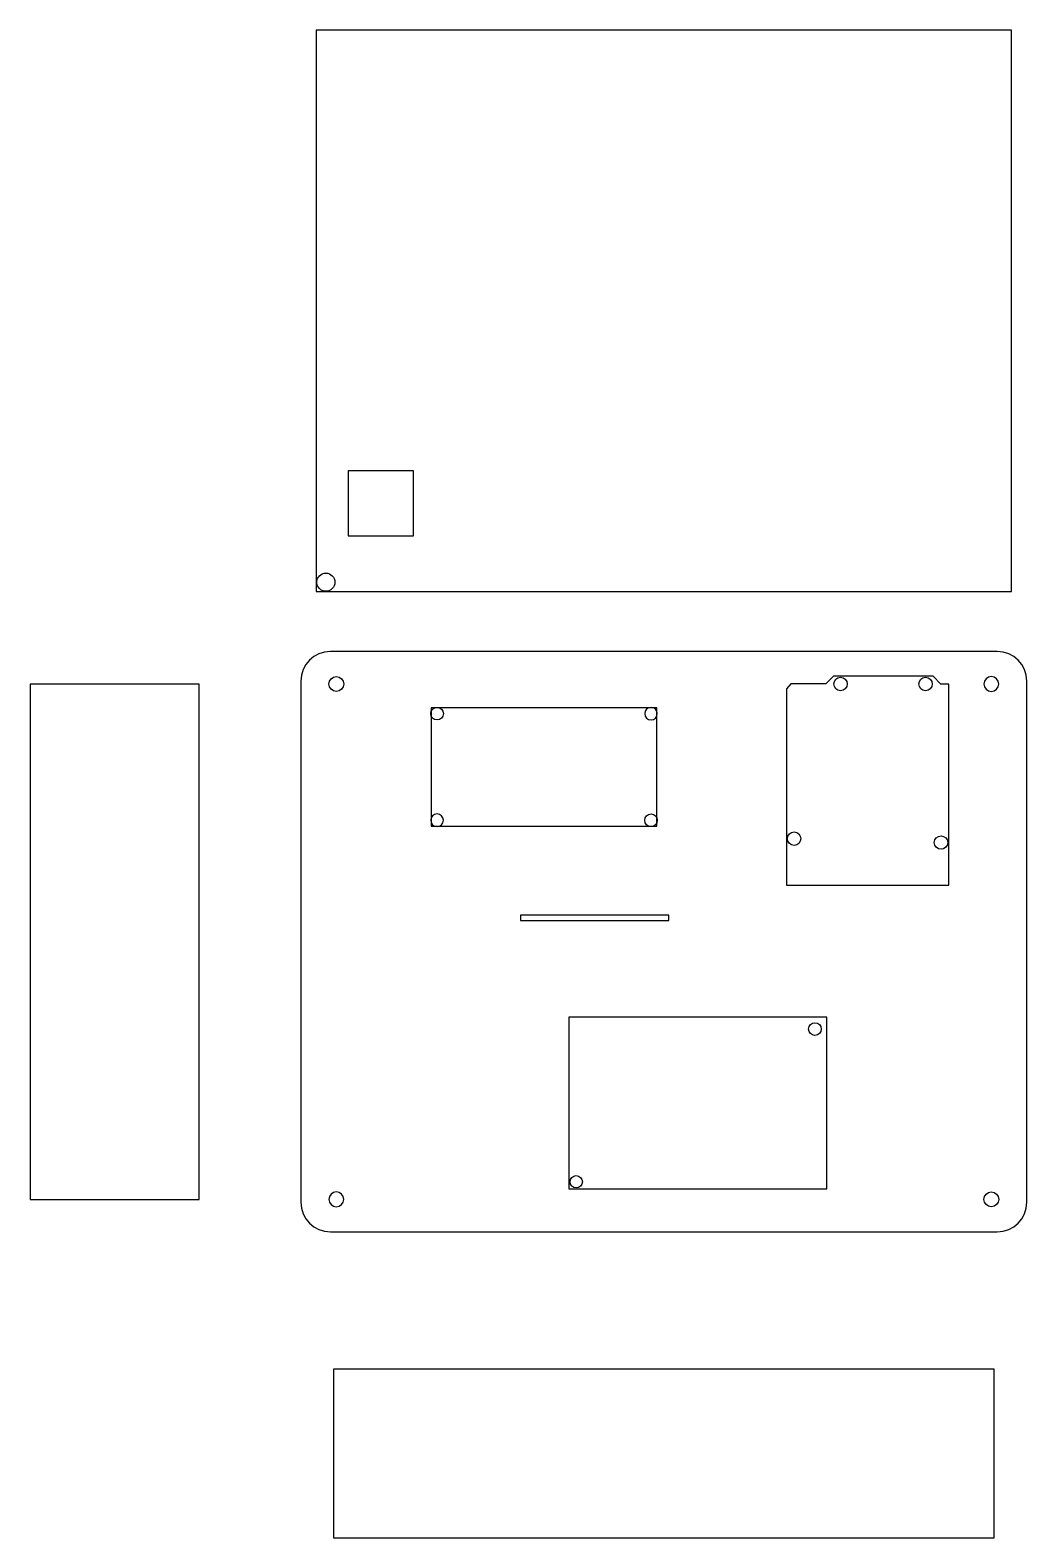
# Model space of a CAD drawing. Extents: x -341 to -5, y -325 to 184.
import ezdxf

# ---------------------------------------------------------------- set-up
doc = ezdxf.new("R2010")
doc.units = 0
doc.layers.add('DEFAULT', color=7, linetype='CONTINUOUS')

msp = doc.modelspace()

# ---------------------------------------------------------------- linework, layer by layer
at = {"layer": 'DEFAULT'}
for p, q in [((-10.2, 183.79, 54), (-244.8, 183.79, 54)), ((-244.8, 183.79, 54), (-244.8, -5.81, 54)), ((-10.2, -5.81, 54), (-10.2, 183.79, 54)), ((-212, 34.99, 54), (-234, 34.99, 54)), ((-234, 34.99, 54), (-234, 12.99, 54)), ((-212, 12.99, 54), (-212, 34.99, 54)), ((-234, 12.99, 54), (-212, 12.99, 54)), ((-244.8, -5.81, 54), (-10.2, -5.81, 54)), ((-15, -26), (-240, -26)), ((-70.18, -34.38), (-72.87, -36.99)), ((-36.56, -34.37), (-70.18, -34.38)), ((-33.98, -37.02), (-36.56, -34.37)), ((-284.3, -37, 27.5), (-341.3, -37, 27.5)), ((-341.3, -37, 27.5), (-341.3, -211, 27.5)), ((-284.3, -211, 27.5), (-284.3, -37, 27.5)), ((-250, -36), (-250, -212)), ((-84.58, -36.99), (-86.13, -38.59)), ((-86.13, -38.59), (-86.13, -104.89)), ((-72.87, -36.99), (-84.58, -36.99)), ((-31.35, -37.02), (-33.98, -37.02)), ((-31.35, -104.89), (-31.35, -37.02)), ((-5, -212), (-5, -36)), ((-129.8, -45), (-206, -45)), ((-206, -45), (-206, -85)), ((-129.8, -85), (-129.8, -45)), ((-206, -85), (-129.8, -85)), ((-86.13, -104.89), (-31.35, -104.89)), ((-125.84, -115.1), (-175.84, -115.1)), ((-175.84, -115.1), (-175.84, -116.9)), ((-175.84, -116.9), (-125.84, -116.9)), ((-125.84, -116.9), (-125.84, -115.1)), ((-72.5, -149.5), (-159.5, -149.5)), ((-159.5, -149.5), (-159.5, -207.5)), ((-72.5, -207.5), (-72.5, -149.5)), ((-159.5, -207.5), (-72.5, -207.5)), ((-341.3, -211, 27.5), (-284.3, -211, 27.5)), ((-240, -222), (-15, -222)), ((-239, -268.3, 27.5), (-239, -325.3, 27.5)), ((-16, -268.3, 27.5), (-239, -268.3, 27.5)), ((-16, -325.3, 27.5), (-16, -268.3, 27.5)), ((-239, -325.3, 27.5), (-16, -325.3, 27.5))]:
    msp.add_line(p, q, dxfattribs=at)
for centre, radius in [((-241.53, -2.61, 54), 3.05), ((-238, -37), 2.5), ((-67.87, -36.99), 2.26), ((-39.18, -36.99), 2.26), ((-204, -47), 2.12), ((-131.8, -83), 2.12), ((-83.52, -89.22), 2.26), ((-33.95, -90.52), 2.26), ((-76.5, -153.5), 2.14), ((-157.05, -205.08), 2.08), ((-17, -211), 2.5)]:
    msp.add_circle(centre, radius, dxfattribs=at)
at = {"layer": 'DEFAULT', "extrusion": (0, 0, -1)}
for centre, radius in [((17, -37), 2.5), ((131.8, -47), 2.12), ((204, -83), 2.12), ((238, -211), 2.5)]:
    msp.add_circle(centre, radius, dxfattribs=at)
at = {"layer": 'DEFAULT'}
for centre, start, end in [((-240, -36), 90, 180), ((-15, -36), 0, 90), ((-240, -212), 180, 270), ((-15, -212), 270, 360)]:
    msp.add_arc(centre, 10, start, end, dxfattribs=at)

doc.saveas('drawing.dxf')
